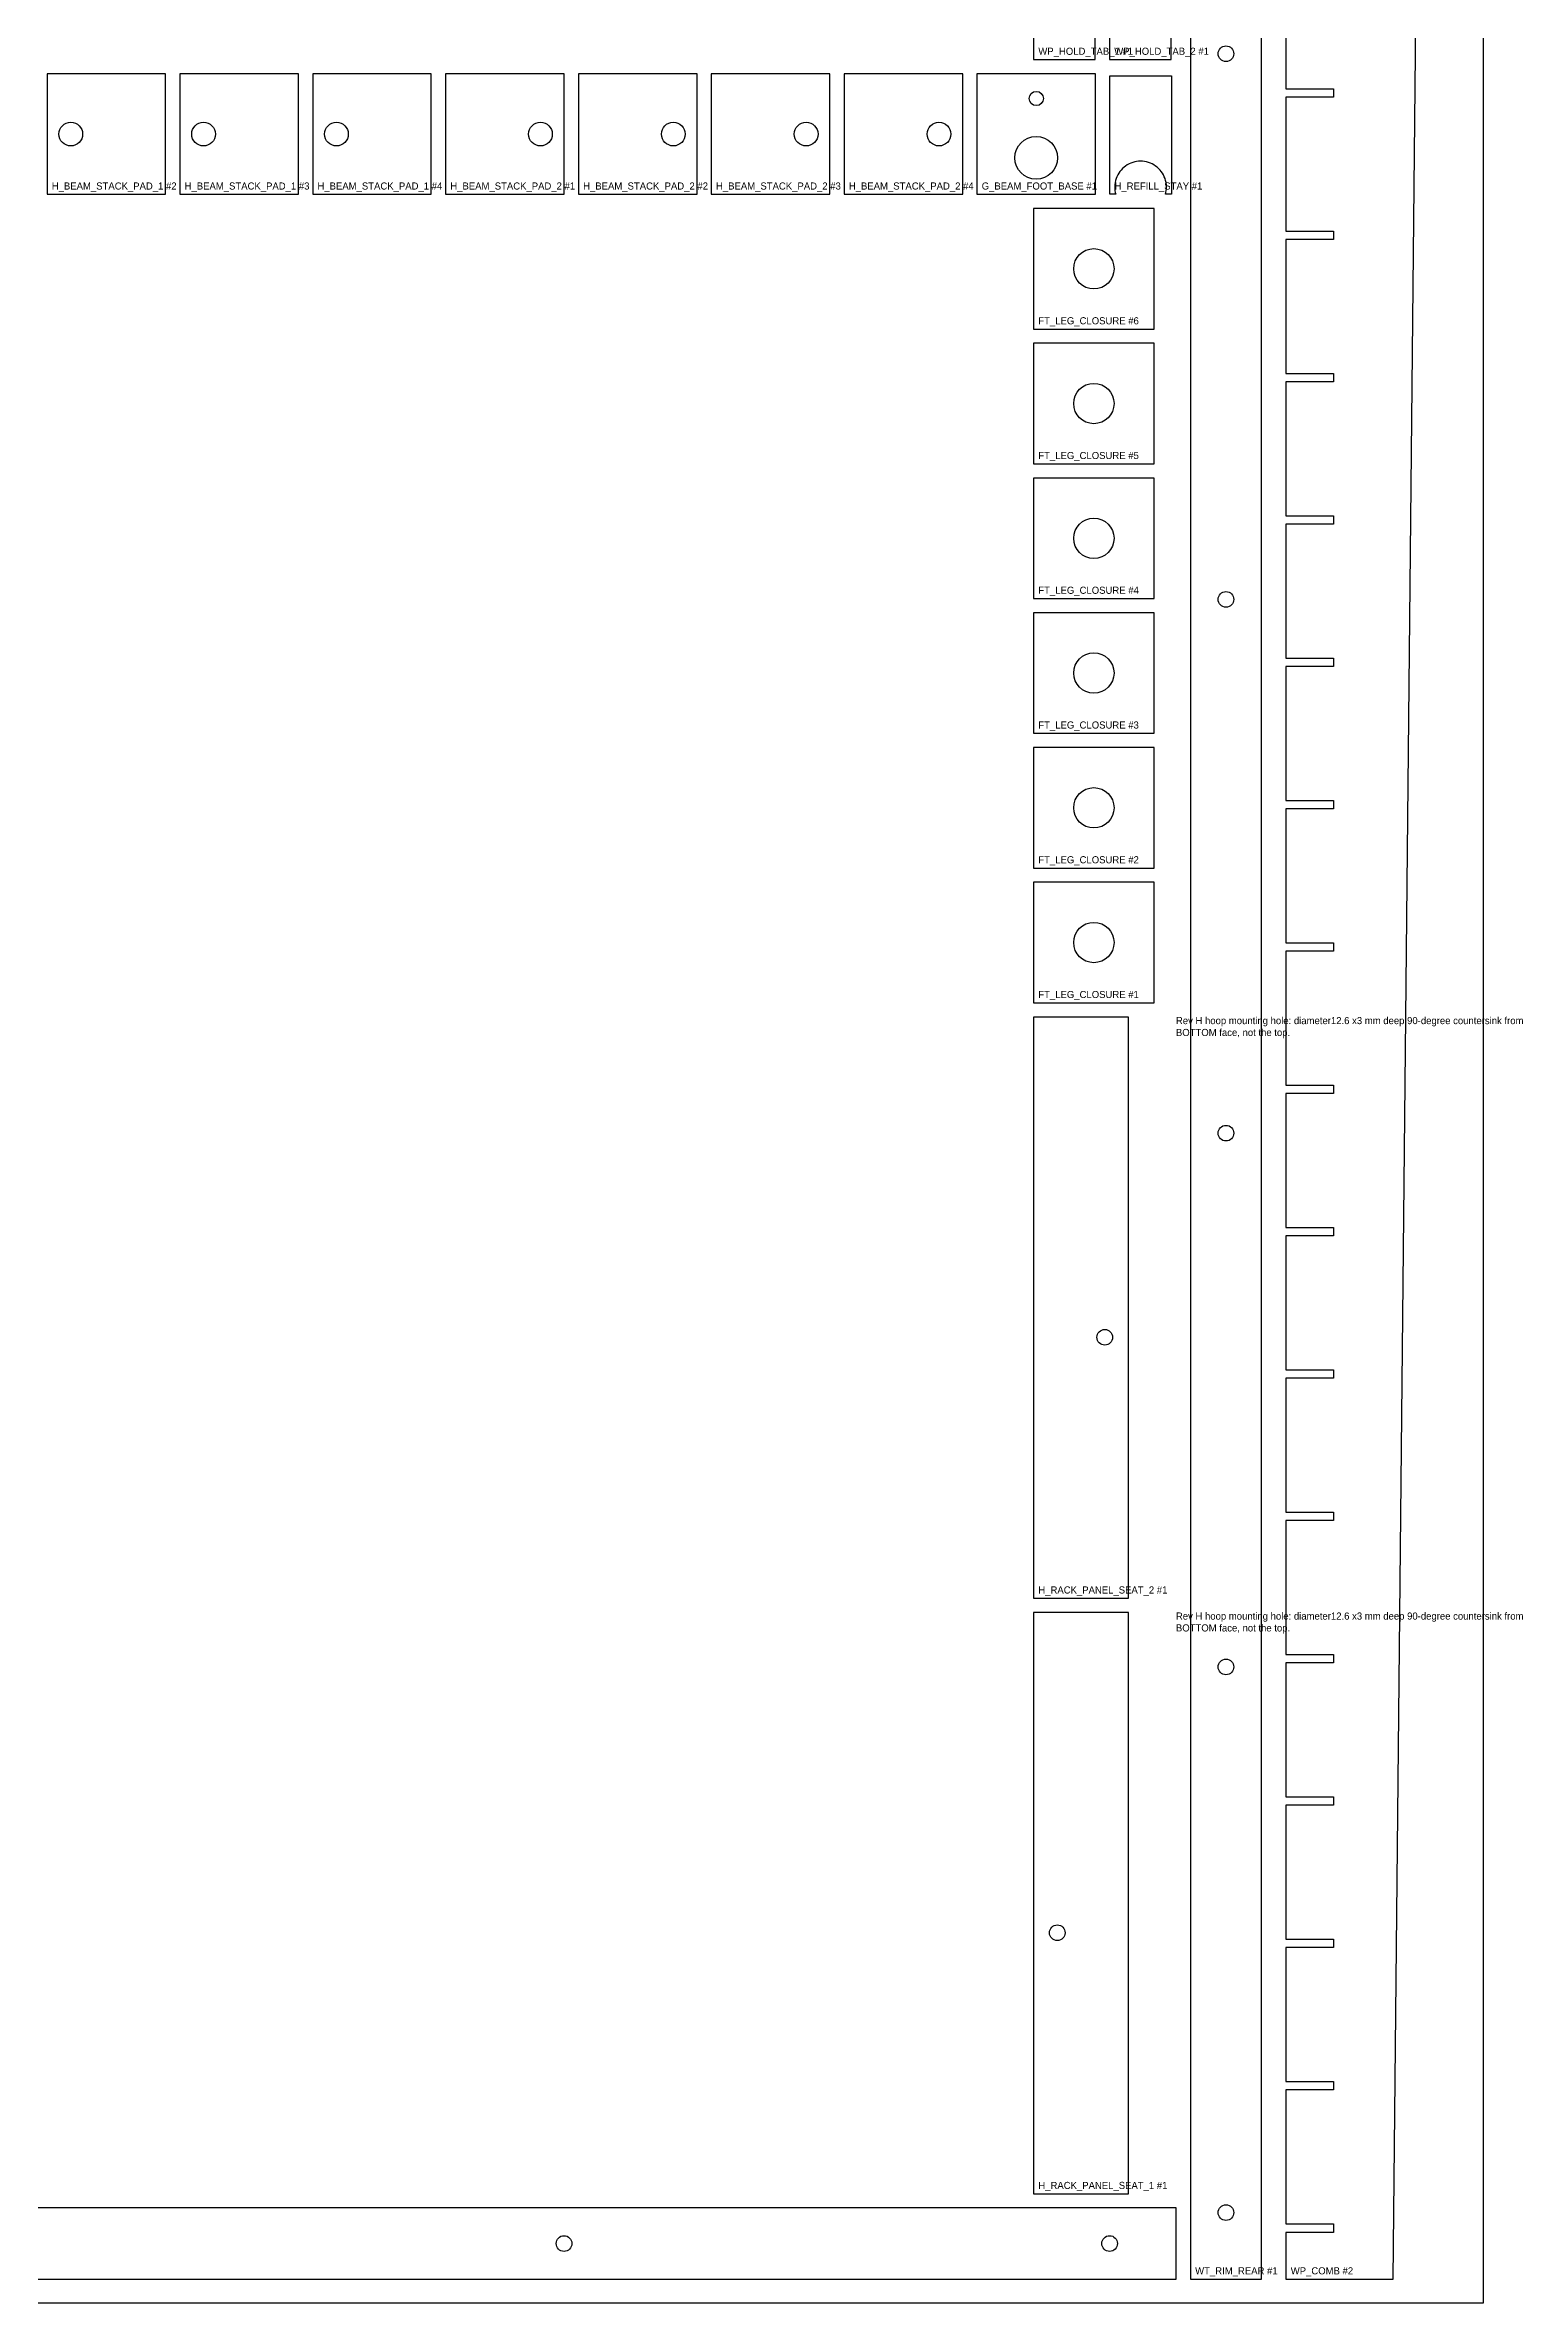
# Model space of a CAD drawing. Header units: millimetres. Extents: x 0 to 1236, y 0 to 2438.
# Drawn here: x 613 to 1236, y 0 to 952 of the extents above; entities that cross this region are included whole.
import ezdxf

# ---------------------------------------------------------------- set-up
doc = ezdxf.new("R2010")
doc.units = ezdxf.units.MM
for name, color, linetype in [('CUT_HOLES', 7, 'Continuous'), ('CUT_OUTER', 7, 'Continuous'), ('MACHINING_NOTES', 7, 'Continuous'), ('PART_MARK_NO_CUT', 7, 'Continuous'), ('STOCK_NO_CUT', 7, 'Continuous')]:
    doc.layers.add(name, color=color, linetype=linetype)

msp = doc.modelspace()

# ---------------------------------------------------------------- linework, layer by layer
at = {"layer": 'CUT_HOLES'}
for centre, radius in [((1110.7, 948.05), 3.3), ((1030.72, 929.2), 3), ((623.72, 914.2), 5), ((679.72, 914.2), 5), ((735.72, 914.2), 5), ((821.72, 914.2), 5), ((877.72, 914.2), 5), ((933.72, 914.2), 5), ((989.72, 914.2), 5), ((1030.72, 904.2), 9), ((1055, 857.4), 8.5), ((1055, 800.6), 8.5), ((1055, 743.8), 8.5), ((1110.7, 718.05), 3.3), ((1055, 687), 8.5), ((1055, 630.2), 8.5), ((1055, 573.4), 8.5), ((1110.7, 493.05), 3.3), ((1059.6, 407), 3.3), ((1110.7, 268.05), 3.3), ((1039.6, 156), 3.3), ((1110.7, 38.05), 3.3), ((831.65, 25), 3.3), ((1061.65, 25), 3.3)]:
    msp.add_circle(centre, radius, dxfattribs=at)
at = {"layer": 'CUT_OUTER'}
msp.add_lwpolyline([(1136, 989.72), (1136, 933.32), (1156, 933.32), (1156, 929.72), (1136, 929.72), (1136, 873.32), (1156, 873.32), (1156, 869.72), (1136, 869.72), (1136, 813.32), (1156, 813.32), (1156, 809.72), (1136, 809.72), (1136, 753.32), (1156, 753.32), (1156, 749.72), (1136, 749.72), (1136, 693.32), (1156, 693.32), (1156, 689.72), (1136, 689.72), (1136, 633.32), (1156, 633.32), (1156, 629.72), (1136, 629.72), (1136, 573.32), (1156, 573.32), (1156, 569.72), (1136, 569.72), (1136, 513.32), (1156, 513.32), (1156, 509.72), (1136, 509.72), (1136, 453.32), (1156, 453.32), (1156, 449.72), (1136, 449.72), (1136, 393.32), (1156, 393.32), (1156, 389.72), (1136, 389.72), (1136, 333.32), (1156, 333.32), (1156, 329.72), (1136, 329.72), (1136, 273.32), (1156, 273.32), (1156, 269.72), (1136, 269.72), (1136, 213.32), (1156, 213.32), (1156, 209.72), (1136, 209.72), (1136, 153.32), (1156, 153.32), (1156, 149.72), (1136, 149.72), (1136, 93.32), (1156, 93.32), (1156, 89.72), (1136, 89.72), (1136, 33.32), (1156, 33.32), (1156, 29.72), (1136, 29.72), (1136, 10), (1181.2, 10), (1192.4, 1130)], dxfattribs=at)
for points in [[(1029.6, 945.6), (1055.6, 945.6), (1055.6, 975.6), (1029.6, 975.6)], [(1061.6, 945.6), (1087.6, 945.6), (1087.6, 975.6), (1061.6, 975.6)], [(1125.7, 10), (1125.7, 976.1), (1095.7, 976.1), (1095.7, 10)], [(613.72, 888.8), (663.72, 888.8), (663.72, 939.6), (613.72, 939.6)], [(669.72, 888.8), (719.72, 888.8), (719.72, 939.6), (669.72, 939.6)], [(725.72, 888.8), (775.72, 888.8), (775.72, 939.6), (725.72, 939.6)], [(781.72, 888.8), (831.72, 888.8), (831.72, 939.6), (781.72, 939.6)], [(837.72, 888.8), (887.72, 888.8), (887.72, 939.6), (837.72, 939.6)], [(893.72, 888.8), (943.72, 888.8), (943.72, 939.6), (893.72, 939.6)], [(949.72, 888.8), (999.72, 888.8), (999.72, 939.6), (949.72, 939.6)], [(1005.72, 888.8), (1055.72, 888.8), (1055.72, 939.6), (1005.72, 939.6)], [(1061.72, 888.8), (1061.72, 938.8), (1087.72, 938.8), (1087.72, 888.8), (1085.18, 888.8), (1085.39, 889.62), (1085.53, 890.45), (1085.6, 891.29), (1085.61, 892.13), (1085.56, 892.97), (1085.44, 893.8), (1085.26, 894.62), (1085.01, 895.43), (1084.7, 896.21), (1084.34, 896.97), (1083.91, 897.7), (1083.43, 898.39), (1082.9, 899.04), (1082.32, 899.65), (1081.7, 900.22), (1081.03, 900.73), (1080.33, 901.19), (1079.59, 901.6), (1078.82, 901.94), (1078.03, 902.23), (1077.22, 902.46), (1076.39, 902.62), (1075.56, 902.72), (1074.72, 902.75), (1073.87, 902.72), (1073.04, 902.62), (1072.21, 902.46), (1071.4, 902.23), (1070.61, 901.94), (1069.84, 901.6), (1069.1, 901.19), (1068.4, 900.73), (1067.73, 900.22), (1067.11, 899.65), (1066.53, 899.04), (1066, 898.39), (1065.52, 897.7), (1065.09, 896.97), (1064.73, 896.21), (1064.42, 895.43), (1064.18, 894.62), (1063.99, 893.8), (1063.87, 892.97), (1063.82, 892.13), (1063.83, 891.29), (1063.91, 890.45), (1064.05, 889.62), (1064.25, 888.8)], [(1029.6, 832), (1080.4, 832), (1080.4, 882.8), (1029.6, 882.8)], [(1029.6, 775.2), (1080.4, 775.2), (1080.4, 826), (1029.6, 826)], [(1029.6, 718.4), (1080.4, 718.4), (1080.4, 769.2), (1029.6, 769.2)], [(1029.6, 661.6), (1080.4, 661.6), (1080.4, 712.4), (1029.6, 712.4)], [(1029.6, 604.8), (1080.4, 604.8), (1080.4, 655.6), (1029.6, 655.6)], [(1029.6, 548), (1080.4, 548), (1080.4, 598.8), (1029.6, 598.8)], [(1029.6, 297), (1069.6, 297), (1069.6, 542), (1029.6, 542)], [(1029.6, 46), (1069.6, 46), (1069.6, 291), (1029.6, 291)], [(123.6, 10), (1089.7, 10), (1089.7, 40), (123.6, 40)]]:
    msp.add_lwpolyline(points, close=True, dxfattribs=at)
at = {"layer": 'STOCK_NO_CUT'}
msp.add_lwpolyline([(0, 0), (1219.2, 0), (1219.2, 2438.4), (0, 2438.4)], close=True, dxfattribs=at)

# ---------------------------------------------------------------- texts
at = {"layer": 'MACHINING_NOTES', "char_height": 3, "width": 150, "attachment_point": 1}
for insert in [(1089.6, 542), (1089.6, 291)]:
    msp.add_mtext('Rev H hoop mounting hole: diameter12.6 x3 mm deep 90-degree countersink from BOTTOM face, not the top.', dxfattribs=dict(at, insert=insert))
at = {"layer": 'PART_MARK_NO_CUT'}
for s, p in [('WP_HOLD_TAB_1 #1', (1031.6, 947.6)), ('WP_HOLD_TAB_2 #1', (1063.6, 947.6)), ('H_BEAM_STACK_PAD_1 #2', (615.72, 890.8)), ('H_BEAM_STACK_PAD_1 #3', (671.72, 890.8)), ('H_BEAM_STACK_PAD_1 #4', (727.72, 890.8)), ('H_BEAM_STACK_PAD_2 #1', (783.72, 890.8)), ('H_BEAM_STACK_PAD_2 #2', (839.72, 890.8)), ('H_BEAM_STACK_PAD_2 #3', (895.72, 890.8)), ('H_BEAM_STACK_PAD_2 #4', (951.72, 890.8)), ('G_BEAM_FOOT_BASE #1', (1007.72, 890.8)), ('H_REFILL_STAY #1', (1063.72, 890.8)), ('FT_LEG_CLOSURE #6', (1031.6, 834)), ('FT_LEG_CLOSURE #5', (1031.6, 777.2)), ('FT_LEG_CLOSURE #4', (1031.6, 720.4)), ('FT_LEG_CLOSURE #3', (1031.6, 663.6)), ('FT_LEG_CLOSURE #2', (1031.6, 606.8)), ('FT_LEG_CLOSURE #1', (1031.6, 550)), ('H_RACK_PANEL_SEAT_2 #1', (1031.6, 299)), ('H_RACK_PANEL_SEAT_1 #1', (1031.6, 48)), ('WT_RIM_REAR #1', (1097.7, 12)), ('WP_COMB #2', (1138, 12))]:
    msp.add_text(s, height=3, dxfattribs=at).set_placement(p)

doc.saveas('drawing.dxf')
